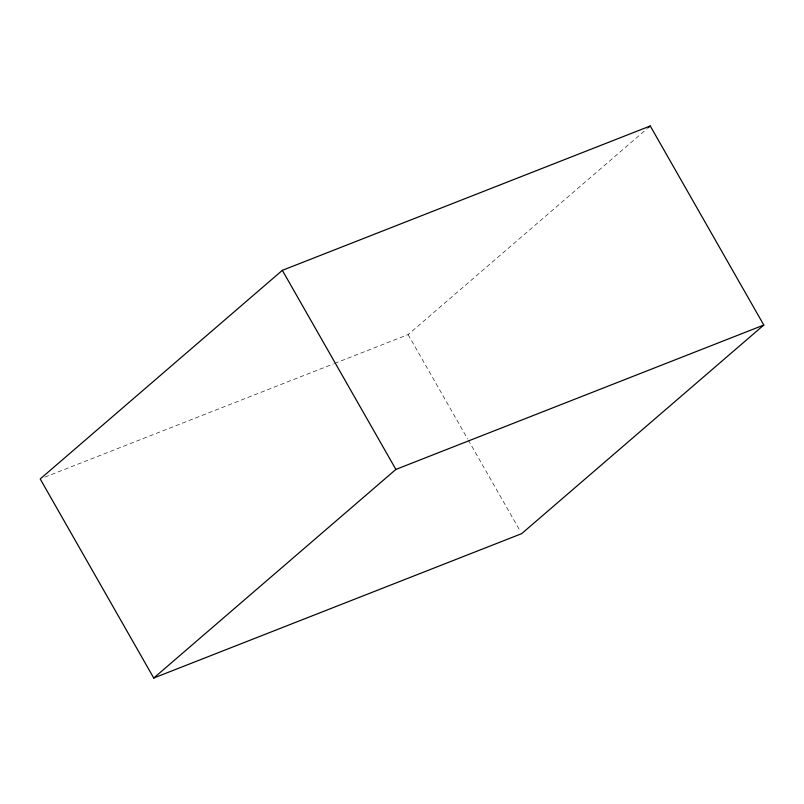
<?xml version="1.0" encoding="UTF-8"?>
<svg xmlns="http://www.w3.org/2000/svg" width="804" height="804" viewBox="0 0 804 804"><rect width="100%" height="100%" fill="white"/><g stroke="black" fill="none" stroke-linecap="round" stroke-linejoin="round"><path stroke-width="0.6" stroke-dasharray="4.02 3.01" d="M334.534 363.458L408.11 334.585L647.401 128.429M44.873 477.124L333.358 363.91M408.11 334.585L467.677 439.014M468.3 440.1L520.419 531.474"/><path stroke-width="1.21" d="M282.335 270.345L40.2 478.953L153.745 678.023L521.665 533.655L763.8 325.047L650.255 125.977L282.335 270.345L395.89 469.415L153.745 678.023M648.356 127.615L650.255 125.977M395.89 469.415L763.8 325.047"/></g></svg>
